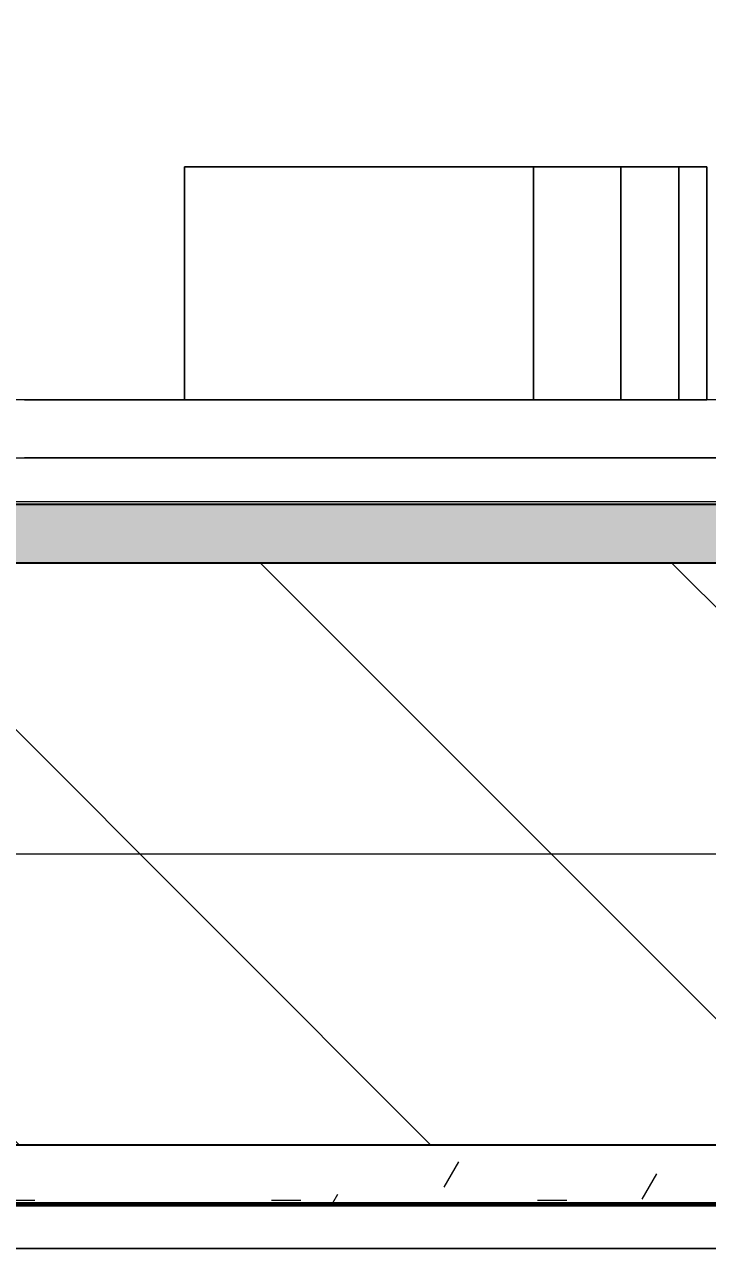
# Model space of a CAD drawing. Header units: millimetres. Extents: x 855 to 103073, y -1987 to 27400.
# Drawn here: x 32069.9 to 32304.7, y 7664.4 to 8084.9 of the extents above; entities that cross this region are included whole.
import ezdxf

# ---------------------------------------------------------------- set-up
doc = ezdxf.new("R2010")
doc.units = ezdxf.units.MM
doc.linetypes.add('Осевая', pattern=[3175, 635, -476.25, 1587.5, -476.25])
for name, color, linetype, lineweight in [('A-ANNO-DIMS', 7, 'Continuous', 9), ('A-ANNO-DIMS-100', 7, 'Continuous', 9), ('I-WALL', 7, 'Continuous', 9), ('Оси-2', 7, 'Осевая', 9)]:
    doc.layers.add(name, color=color, linetype=linetype, lineweight=lineweight)
for name, color, linetype, lineweight, true_color in [('A-WALL-4', 7, 'Continuous', 25, 0x3c3c3c), ('A-WALL-FNSH-2', 7, 'Continuous', 13, 0x3c3c3c), ('I-FURN-13', 7, 'Continuous', 9, 0xf0f0f0)]:
    doc.layers.add(name, color=color, linetype=linetype, lineweight=lineweight, true_color=true_color)
doc.styles.add('ISOCPEUR_3', font='isocpeur.ttf', dxfattribs={"width": 0.9, "height": 250})
doc.dimstyles.new('ISO-2_5_0_9К_БОЛЬШОЙ_3', dxfattribs={"dimscale": 304.8, "dimtxt": 248.995294, "dimasz": 0.492126, "dimexe": 0.393701, "dimexo": 0.984252, "dimgap": 0, "dimtad": 1, "dimdec": 0, "dimrnd": 10, "dimzin": 0, "dimdsep": 46, "dimtxsty": 'ISOCPEUR_3', "dimblk1": 'OBLIQUE', "dimblk2": 'OBLIQUE', "dimsah": 1, "dimcen": 0.09, "dimdle": 0.393701, "dimazin": 0, "dimtfac": 1, "dimtdec": 4, "dimtix": 1, "dimtmove": 0, "dimatfit": 3, "dimfxl": 1, "dimtvp": 1, "dimtolj": 1, "dimtzin": 0, "dimarcsym": 2})
pattern_1 = [(0, (22797.38, 0), (121.92, 30.48), [10.058, -81.382, 10.058, -81.382, -487.68]), (0, (22797.38, 0), (121.92, 30.48), [-182.88, 10.058, -172.822, 10.058, -81.382, -213.36]), (0, (22797.38, 0), (121.92, 30.48), [-457.2, 10.058, -50.902, 10.058, -142.342]), (120, (22843.1, 15.24), (-87.356454, 90.34582), [10.058, -81.382, 10.058, -81.382, -487.68]), (120, (22843.1, 15.24), (-87.356454, 90.34582), [-182.88, 10.058, -172.822, 10.058, -81.382, -213.36]), (120, (22843.1, 15.24), (-87.356454, 90.34582), [-457.2, 10.058, -50.902, 10.058, -142.342]), (240, (22858.34, 76.2), (-34.563546, -120.82582), [10.058, -81.382, 10.058, -81.382, -487.68]), (240, (22858.34, 76.2), (-34.563546, -120.82582), [-182.88, 10.058, -172.822, 10.058, -81.382, -213.36]), (240, (22858.34, 76.2), (-34.563546, -120.82582), [-457.2, 10.058, -50.902, 10.058, -142.342])]

# ---------------------------------------------------------------- blocks, each defined once
blk = doc.blocks.new('стеллаж для обуви 1000х450х2000 - 1850 x 1850 x 390mm-25418683-План разверток пом_ 1_02_ Этаж 1')
at = {"layer": 'I-FURN-13'}
for p, q in [((1172.05, 184.89), (172.05, 184.89)), ((1172.05, 184.89), (172.05, 184.89)), ((212.05, 184.89), (1132.05, 184.89)), ((1132.05, 184.89), (212.05, 184.89)), ((212.05, 169.89), (1132.05, 169.89)), ((1132.05, 169.89), (212.05, 169.89))]:
    blk.add_line(p, q, dxfattribs=at)
blk = doc.blocks.new('Бизиборд лего - бизиборд 1_21б-32328682-План разверток пом_ 1_02_ Этаж 1')
at = {"layer": 'I-FURN-13'}
for p, q in [((-765, 100), (-915, 100)), ((-915, 100), (-915, 20)), ((-915, 20), (-915, 100)), ((-915, 100), (-765, 100)), ((-765, 100), (-795, 100)), ((-795, 100), (-795, 20)), ((-795, 20), (-795, 100)), ((-795, 100), (-765, 100)), ((-745, 100), (-765, 100)), ((-765, 100), (-745, 100)), ((-765, 20), (-765, 100)), ((-765, 100), (-765, 20)), ((-735.37, 100), (-745, 100)), ((-745, 100), (-735.37, 100)), ((-735.37, 100), (-745, 100)), ((-745, 100), (-745, 20)), ((-745, 20), (-745, 100)), ((-745, 100), (-735.37, 100)), ((-735.37, 100), (-735.37, 20)), ((-735.37, 20), (-735.37, 100)), ((-500, 20), (-1000, 20)), ((-970, 20), (-965, 20)), ((-968.66, 20), (-970, 20)), ((-970, 20), (-950, 20)), ((-967.07, 20), (-970, 20)), ((-970, 20), (-950, 20)), ((-969.66, 20), (-970, 20)), ((-970, 20), (-950, 20)), ((-950, 20), (-970, 20)), ((-970, 20), (-950, 20)), ((-950, 20), (-970, 20)), ((-970, 20), (-962.59, 20)), ((-950, 20), (-970, 20)), ((-970, 20), (-950, 20)), ((-950, 20), (-970, 20)), ((-970, 20), (-950, 20)), ((-950, 20), (-970, 20)), ((-970, 20), (-950, 20)), ((-950, 20), (-970, 20)), ((-970, 20), (-950, 20)), ((-951.34, 20), (-970, 20)), ((-970, 20), (-950, 20)), ((-950, 20), (-970, 20)), ((-970, 20), (-950, 20)), ((-950, 20), (-970, 20)), ((-970, 20), (-962.59, 20)), ((-957.41, 20), (-970, 20)), ((-970, 20), (-950, 20)), ((-950, 20), (-970, 20)), ((-970, 20), (-967.07, 20)), ((-968.66, 20), (-970, 20)), ((-970, 20), (-950, 20)), ((-950, 20), (-970, 20)), ((-970, 20), (-950, 20)), ((-968.66, 20), (-970, 20)), ((-970, 20), (-950.34, 20)), ((-962.59, 20), (-970, 20)), ((-970, 20), (-950, 20)), ((-950, 20), (-970, 20)), ((-970, 20), (-952.93, 20)), ((-968.66, 20), (-970, 20)), ((-970, 20), (-950, 20)), ((-968.66, 20), (-970, 20)), ((-970, 20), (-955, 20)), ((-955, 20), (-970, 20)), ((-970, 20), (-950, 20)), ((-950, 20), (-970, 20)), ((-970, 20), (-950, 20)), ((-950, 20), (-970, 20)), ((-970, 20), (-950, 20)), ((-951.34, 20), (-970, 20)), ((-970, 20), (-950, 20)), ((-950, 20), (-970, 20)), ((-970, 20), (-950, 20)), ((-950, 20), (-970, 20)), ((-967.07, 20), (-969.66, 20)), ((-968.66, 20), (-965, 20)), ((-967.07, 20), (-968.66, 20)), ((-952.93, 20), (-968.66, 20)), ((-967.07, 20), (-968.66, 20)), ((-967.07, 20), (-968.66, 20)), ((-950, 20), (-968.66, 20)), ((-950, 20), (-967.07, 20)), ((-965, 20), (-967.07, 20)), ((-962.59, 20), (-967.07, 20)), ((-967.07, 20), (-950, 20)), ((-965, 20), (-967.07, 20)), ((-957.41, 20), (-967.07, 20)), ((-965, 20), (-950, 20)), ((-962.59, 20), (-965, 20)), ((-950, 20), (-965, 20)), ((-964.74, 20), (-951.34, 20)), ((-950, 20), (-962.59, 20)), ((-950, 20), (-962.59, 20)), ((-962.59, 20), (-950, 20)), ((-962.59, 20), (-950, 20)), ((-950.34, 20), (-962.59, 20)), ((-950, 20), (-957.41, 20)), ((-950.34, 20), (-957.41, 20)), ((-955, 20), (-950, 20)), ((-950, 20), (-955, 20)), ((-950, 20), (-952.93, 20)), ((-952.93, 20), (-950, 20)), ((-950, 20), (-951.34, 20)), ((-950, 20), (-951.34, 20)), ((-950.34, 20), (-950, 20)), ((-950, 20), (-950.34, 20)), ((-950, 20), (-950.34, 20)), ((-950, 20), (-915, 20)), ((-915, 20), (-910, 20)), ((-910, 20), (-915, 20)), ((-914.44, 20), (-910, 20)), ((-910, 20), (-908.66, 20)), ((-909.66, 20), (-910, 20)), ((-910, 20), (-907.07, 20)), ((-908.66, 20), (-910, 20)), ((-910, 20), (-907.07, 20)), ((-909.66, 20), (-910, 20)), ((-910, 20), (-890, 20)), ((-905, 20), (-910, 20)), ((-910, 20), (-890, 20)), ((-890, 20), (-910, 20)), ((-910, 20), (-890, 20)), ((-890, 20), (-910, 20)), ((-910, 20), (-890, 20)), ((-895, 20), (-910, 20)), ((-910, 20), (-890, 20)), ((-890, 20), (-910, 20)), ((-910, 20), (-890, 20)), ((-890, 20), (-910, 20)), ((-910, 20), (-890, 20)), ((-890, 20), (-910, 20)), ((-910, 20), (-890, 20)), ((-891.34, 20), (-910, 20)), ((-910, 20), (-890, 20)), ((-890, 20), (-910, 20)), ((-910, 20), (-890, 20)), ((-890, 20), (-910, 20)), ((-910, 20), (-890, 20)), ((-890, 20), (-910, 20)), ((-910, 20), (-890, 20)), ((-890, 20), (-910, 20)), ((-910, 20), (-890, 20)), ((-895, 20), (-910, 20)), ((-910, 20), (-890, 20)), ((-890, 20), (-910, 20)), ((-910, 20), (-890, 20)), ((-892.93, 20), (-910, 20)), ((-910, 20), (-890, 20)), ((-890, 20), (-910, 20)), ((-910, 20), (-890, 20)), ((-890, 20), (-910, 20)), ((-910, 20), (-909.66, 20)), ((-890, 20), (-910, 20)), ((-910, 20), (-902.59, 20)), ((-897.41, 20), (-910, 20)), ((-910, 20), (-890, 20)), ((-890, 20), (-910, 20)), ((-910, 20), (-890, 20)), ((-890, 20), (-910, 20)), ((-910, 20), (-909.66, 20)), ((-909.66, 20), (-910, 20)), ((-910, 20), (-900, 20)), ((-890, 20), (-910, 20)), ((-910, 20), (-890, 20)), ((-890, 20), (-910, 20)), ((-905, 20), (-909.66, 20)), ((-908.66, 20), (-909.66, 20)), ((-909.66, 20), (-908.66, 20)), ((-909.66, 20), (-895, 20)), ((-890, 20), (-909.66, 20)), ((-908.66, 20), (-905, 20)), ((-908.66, 20), (-907.07, 20)), ((-905, 20), (-908.66, 20)), ((-907.07, 20), (-908.66, 20)), ((-908.66, 20), (-907.07, 20)), ((-908.66, 20), (-905, 20)), ((-905, 20), (-908.66, 20)), ((-907.07, 20), (-890, 20)), ((-907.07, 20), (-890, 20)), ((-907.07, 20), (-905, 20)), ((-905, 20), (-907.07, 20)), ((-907.07, 20), (-890, 20)), ((-890.34, 20), (-905, 20)), ((-890.34, 20), (-905, 20)), ((-905, 20), (-900, 20)), ((-902.59, 20), (-905, 20)), ((-900, 20), (-905, 20)), ((-904.38, 20), (-900, 20)), ((-904.38, 20), (-900, 20)), ((-900, 20), (-904.38, 20)), ((-897.41, 20), (-902.59, 20)), ((-902.59, 20), (-890, 20)), ((-900, 20), (-890, 20)), ((-890, 20), (-900, 20)), ((-900, 20), (-890, 20)), ((-899.35, 20), (-895, 20)), ((-899.35, 20), (-895, 20)), ((-895, 20), (-899.35, 20)), ((-895, 20), (-897.41, 20)), ((-890, 20), (-897.41, 20)), ((-892.93, 20), (-895, 20)), ((-890, 20), (-895, 20)), ((-890, 20), (-895, 20)), ((-895, 20), (-890, 20)), ((-894.32, 20), (-891.34, 20)), ((-894.32, 20), (-891.34, 20)), ((-891.34, 20), (-894.32, 20)), ((-891.34, 20), (-892.93, 20)), ((-890, 20), (-892.93, 20)), ((-890, 20), (-891.34, 20)), ((-890, 20), (-891.34, 20)), ((-890, 20), (-890.34, 20)), ((-890, 20), (-890.34, 20)), ((-890, 20), (-850, 20)), ((-890, 20), (-850, 20)), ((-850, 20), (-890, 20)), ((-850, 20), (-845, 20)), ((-830.34, 20), (-850, 20)), ((-850, 20), (-830, 20)), ((-830, 20), (-850, 20)), ((-850, 20), (-849.66, 20)), ((-847.07, 20), (-850, 20)), ((-850, 20), (-849.66, 20)), ((-849.66, 20), (-850, 20)), ((-850, 20), (-830, 20)), ((-830, 20), (-850, 20)), ((-850, 20), (-835, 20)), ((-830, 20), (-850, 20)), ((-850, 20), (-830, 20)), ((-830, 20), (-850, 20)), ((-850, 20), (-830, 20)), ((-830, 20), (-850, 20)), ((-850, 20), (-830, 20)), ((-830, 20), (-850, 20)), ((-850, 20), (-837.41, 20)), ((-847.07, 20), (-850, 20)), ((-850, 20), (-830, 20)), ((-830, 20), (-850, 20)), ((-850, 20), (-830, 20)), ((-830, 20), (-850, 20)), ((-850, 20), (-830, 20)), ((-830, 20), (-850, 20)), ((-850, 20), (-830, 20)), ((-830, 20), (-850, 20)), ((-850, 20), (-837.41, 20)), ((-830, 20), (-850, 20)), ((-850, 20), (-830, 20)), ((-830, 20), (-850, 20)), ((-850, 20), (-830, 20)), ((-830, 20), (-850, 20)), ((-850, 20), (-830, 20)), ((-830.34, 20), (-850, 20)), ((-850, 20), (-830, 20)), ((-830, 20), (-850, 20)), ((-850, 20), (-830, 20)), ((-830, 20), (-850, 20)), ((-850, 20), (-840, 20)), ((-832.93, 20), (-850, 20)), ((-850, 20), (-830, 20)), ((-849.66, 20), (-850, 20)), ((-850, 20), (-830, 20)), ((-830, 20), (-850, 20)), ((-850, 20), (-831.34, 20)), ((-830, 20), (-850, 20)), ((-850, 20), (-830, 20)), ((-849.66, 20), (-850, 20)), ((-850, 20), (-830, 20)), ((-837.41, 20), (-850, 20)), ((-850, 20), (-830, 20)), ((-845, 20), (-850, 20)), ((-849.66, 20), (-848.66, 20)), ((-849.66, 20), (-845, 20)), ((-848.66, 20), (-849.66, 20)), ((-845, 20), (-849.66, 20)), ((-835, 20), (-849.66, 20)), ((-848.66, 20), (-845, 20)), ((-848.66, 20), (-847.07, 20)), ((-847.07, 20), (-848.66, 20)), ((-848.66, 20), (-845, 20)), ((-845, 20), (-848.66, 20)), ((-847.07, 20), (-845, 20)), ((-845, 20), (-847.07, 20)), ((-845, 20), (-847.07, 20)), ((-830, 20), (-847.07, 20)), ((-845, 20), (-835, 20)), ((-845, 20), (-840, 20)), ((-840, 20), (-845, 20)), ((-845, 20), (-842.59, 20)), ((-840, 20), (-845, 20)), ((-840, 20), (-845, 20)), ((-830, 20), (-845, 20)), ((-844.03, 20), (-831.34, 20)), ((-844.03, 20), (-831.34, 20)), ((-831.34, 20), (-844.03, 20)), ((-842.59, 20), (-830, 20)), ((-840, 20), (-837.41, 20)), ((-837.41, 20), (-840, 20)), ((-837.41, 20), (-840, 20)), ((-840, 20), (-837.41, 20)), ((-837.41, 20), (-840, 20)), ((-837.41, 20), (-832.93, 20)), ((-835, 20), (-837.41, 20)), ((-830, 20), (-837.41, 20)), ((-837.41, 20), (-830, 20)), ((-837.41, 20), (-835, 20)), ((-837.41, 20), (-835, 20)), ((-831.34, 20), (-837.41, 20)), ((-835, 20), (-837.41, 20)), ((-835, 20), (-830, 20)), ((-830, 20), (-835, 20)), ((-835, 20), (-832.93, 20)), ((-835, 20), (-832.93, 20)), ((-835, 20), (-832.93, 20)), ((-830, 20), (-835, 20)), ((-832.93, 20), (-835, 20)), ((-832.93, 20), (-830, 20)), ((-832.93, 20), (-830, 20)), ((-832.93, 20), (-831.34, 20)), ((-832.93, 20), (-831.34, 20)), ((-831.34, 20), (-832.93, 20)), ((-831.34, 20), (-832.93, 20)), ((-831.34, 20), (-830.34, 20)), ((-831.34, 20), (-830, 20)), ((-830.34, 20), (-831.34, 20)), ((-830, 20), (-831.34, 20)), ((-831.34, 20), (-830.34, 20)), ((-830.34, 20), (-831.34, 20)), ((-830, 20), (-830.34, 20)), ((-830.34, 20), (-830, 20)), ((-830, 20), (-830.34, 20)), ((-830, 20), (-830.34, 20)), ((-830.34, 20), (-830, 20)), ((-830, 20), (-830.34, 20)), ((-830, 20), (-795, 20)), ((-830, 20), (-790, 20)), ((-790, 20), (-830, 20)), ((-795, 20), (-790, 20)), ((-795, 20), (-790, 20)), ((-790, 20), (-795, 20)), ((-790, 20), (-782.59, 20)), ((-785, 20), (-790, 20)), ((-790, 20), (-770, 20)), ((-785, 20), (-790, 20)), ((-790, 20), (-770, 20)), ((-770, 20), (-790, 20)), ((-790, 20), (-785, 20)), ((-780, 20), (-790, 20)), ((-790, 20), (-770, 20)), ((-777.41, 20), (-790, 20)), ((-790, 20), (-770, 20)), ((-770, 20), (-790, 20)), ((-790, 20), (-770, 20)), ((-771.34, 20), (-790, 20)), ((-790, 20), (-770, 20)), ((-775, 20), (-790, 20)), ((-790, 20), (-770, 20)), ((-770, 20), (-790, 20)), ((-790, 20), (-770.34, 20)), ((-777.41, 20), (-790, 20)), ((-790, 20), (-770, 20)), ((-772.93, 20), (-790, 20)), ((-790, 20), (-770, 20)), ((-770, 20), (-790, 20)), ((-790, 20), (-770, 20)), ((-770, 20), (-790, 20)), ((-790, 20), (-770, 20)), ((-770, 20), (-790, 20)), ((-790, 20), (-770, 20)), ((-770, 20), (-790, 20)), ((-790, 20), (-770, 20)), ((-770, 20), (-790, 20)), ((-790, 20), (-770, 20)), ((-770, 20), (-790, 20)), ((-790, 20), (-770, 20)), ((-770, 20), (-790, 20)), ((-790, 20), (-770, 20)), ((-770, 20), (-790, 20)), ((-790, 20), (-770, 20)), ((-770, 20), (-790, 20)), ((-790, 20), (-780, 20)), ((-770, 20), (-790, 20)), ((-790, 20), (-770, 20)), ((-787.07, 20), (-790, 20)), ((-790, 20), (-770, 20)), ((-770, 20), (-790, 20)), ((-790, 20), (-770, 20)), ((-770, 20), (-790, 20)), ((-790, 20), (-770, 20)), ((-770, 20), (-790, 20)), ((-790, 20), (-770, 20)), ((-770, 20), (-790, 20)), ((-790, 20), (-771.34, 20)), ((-770, 20), (-790, 20)), ((-788.66, 20), (-783.67, 20)), ((-788.66, 20), (-783.67, 20)), ((-783.67, 20), (-788.66, 20)), ((-788.66, 20), (-783.67, 20)), ((-783.67, 20), (-788.66, 20)), ((-770, 20), (-787.07, 20)), ((-770, 20), (-785, 20)), ((-770, 20), (-785, 20)), ((-785, 20), (-770, 20)), ((-782.59, 20), (-773.61, 20)), ((-782.59, 20), (-770, 20)), ((-782.59, 20), (-773.61, 20)), ((-773.61, 20), (-782.59, 20)), ((-782.59, 20), (-773.61, 20)), ((-773.61, 20), (-782.59, 20)), ((-770, 20), (-780, 20)), ((-780, 20), (-777.41, 20)), ((-772.93, 20), (-777.41, 20)), ((-770, 20), (-777.41, 20)), ((-777.41, 20), (-775, 20)), ((-770, 20), (-775, 20)), ((-775, 20), (-770, 20)), ((-772.93, 20), (-771.34, 20)), ((-770, 20), (-772.93, 20)), ((-771.34, 20), (-772.93, 20)), ((-772.93, 20), (-771.34, 20)), ((-771.34, 20), (-772.93, 20)), ((-772.93, 20), (-771.34, 20)), ((-771.34, 20), (-772.93, 20)), ((-770.34, 20), (-771.34, 20)), ((-770, 20), (-771.34, 20)), ((-771.34, 20), (-770, 20)), ((-770, 20), (-770.34, 20)), ((-770.34, 20), (-770, 20)), ((-770, 20), (-765, 20)), ((-770, 20), (-765, 20)), ((-765, 20), (-770, 20)), ((-770, 20), (-765, 20)), ((-765, 20), (-770, 20)), ((-765, 20), (-745, 20)), ((-765, 20), (-745, 20)), ((-745, 20), (-765, 20)), ((-745, 20), (-735.37, 20)), ((-745, 20), (-735.37, 20)), ((-735.37, 20), (-745, 20)), ((-745, 20), (-735.37, 20)), ((-735.37, 20), (-745, 20)), ((-1000, 0), (-500, 0)), ((-950, 0), (-970, 0)), ((-970, 0), (-968.66, 0)), ((-962.59, 0), (-970, 0)), ((-970, 0), (-965, 0)), ((-968.66, 0), (-970, 0)), ((-970, 0), (-950, 0)), ((-950, 0), (-970, 0)), ((-970, 0), (-950, 0)), ((-950, 0), (-970, 0)), ((-970, 0), (-950, 0)), ((-967.07, 0), (-970, 0)), ((-970, 0), (-967.07, 0)), ((-950, 0), (-970, 0)), ((-970, 0), (-950, 0)), ((-950, 0), (-970, 0)), ((-970, 0), (-950, 0)), ((-957.41, 0), (-970, 0)), ((-970, 0), (-950, 0)), ((-950, 0), (-970, 0)), ((-970, 0), (-950, 0)), ((-950, 0), (-970, 0)), ((-970, 0), (-950, 0)), ((-950, 0), (-970, 0)), ((-970, 0), (-950, 0)), ((-950, 0), (-970, 0)), ((-970, 0), (-950, 0)), ((-950, 0), (-970, 0)), ((-970, 0), (-950, 0)), ((-950, 0), (-970, 0)), ((-970, 0), (-950, 0)), ((-950, 0), (-970, 0)), ((-970, 0), (-950, 0)), ((-950, 0), (-970, 0)), ((-970, 0), (-950, 0)), ((-950, 0), (-970, 0)), ((-970, 0), (-950, 0)), ((-950, 0), (-970, 0)), ((-970, 0), (-950, 0)), ((-950, 0), (-970, 0)), ((-970, 0), (-962.59, 0)), ((-950, 0), (-970, 0)), ((-970, 0), (-965, 0)), ((-950, 0), (-970, 0)), ((-970, 0), (-950, 0)), ((-952.93, 0), (-970, 0)), ((-970, 0), (-950, 0)), ((-950, 0), (-970, 0)), ((-970, 0), (-950, 0)), ((-955, 0), (-970, 0)), ((-970, 0), (-960, 0)), ((-950, 0), (-970, 0)), ((-970, 0), (-950, 0)), ((-950, 0), (-970, 0)), ((-970, 0), (-967.07, 0)), ((-965, 0), (-968.66, 0)), ((-968.66, 0), (-965, 0)), ((-965, 0), (-968.66, 0)), ((-968.66, 0), (-950, 0)), ((-950, 0), (-968.66, 0)), ((-950, 0), (-967.07, 0)), ((-967.07, 0), (-951.34, 0)), ((-967.07, 0), (-950, 0)), ((-965, 0), (-952.93, 0)), ((-965, 0), (-962.59, 0)), ((-951.34, 0), (-964.74, 0)), ((-964.74, 0), (-951.34, 0)), ((-951.34, 0), (-964.74, 0)), ((-950, 0), (-962.59, 0)), ((-962.59, 0), (-950, 0)), ((-962.59, 0), (-951.34, 0)), ((-960, 0), (-950, 0)), ((-950, 0), (-957.41, 0)), ((-950, 0), (-955, 0)), ((-952.93, 0), (-950, 0)), ((-950, 0), (-952.93, 0)), ((-951.34, 0), (-950, 0)), ((-951.34, 0), (-950.34, 0)), ((-950.34, 0), (-950, 0)), ((-910, 0), (-950, 0)), ((-950, 0), (-910, 0)), ((-910, 0), (-950, 0)), ((-909.66, 0), (-910, 0)), ((-910, 0), (-908.66, 0)), ((-890, 0), (-910, 0)), ((-910, 0), (-890, 0)), ((-895, 0), (-910, 0)), ((-910, 0), (-908.66, 0)), ((-890, 0), (-910, 0)), ((-910, 0), (-890, 0)), ((-890, 0), (-910, 0)), ((-910, 0), (-890, 0)), ((-900, 0), (-910, 0)), ((-910, 0), (-890, 0)), ((-890, 0), (-910, 0)), ((-910, 0), (-890, 0)), ((-890, 0), (-910, 0)), ((-910, 0), (-890, 0)), ((-890, 0), (-910, 0)), ((-910, 0), (-890, 0)), ((-890, 0), (-910, 0)), ((-910, 0), (-890, 0)), ((-890, 0), (-910, 0)), ((-910, 0), (-890, 0)), ((-890, 0), (-910, 0)), ((-910, 0), (-890, 0)), ((-890, 0), (-910, 0)), ((-910, 0), (-890, 0)), ((-890, 0), (-910, 0)), ((-910, 0), (-890, 0)), ((-890, 0), (-910, 0)), ((-910, 0), (-907.07, 0)), ((-890, 0), (-910, 0)), ((-910, 0), (-890, 0)), ((-890, 0), (-910, 0)), ((-910, 0), (-890, 0)), ((-890, 0), (-910, 0)), ((-910, 0), (-890, 0)), ((-890, 0), (-910, 0)), ((-910, 0), (-890, 0)), ((-907.07, 0), (-910, 0)), ((-910, 0), (-895, 0)), ((-902.59, 0), (-910, 0)), ((-910, 0), (-905, 0)), ((-890, 0), (-910, 0)), ((-910, 0), (-890, 0)), ((-890, 0), (-910, 0)), ((-910, 0), (-890, 0)), ((-890, 0), (-910, 0)), ((-910, 0), (-890, 0)), ((-890, 0), (-910, 0)), ((-910, 0), (-907.07, 0)), ((-890, 0), (-910, 0)), ((-910, 0), (-890, 0)), ((-890, 0), (-910, 0)), ((-910, 0), (-902.59, 0)), ((-907.07, 0), (-909.66, 0)), ((-905, 0), (-908.66, 0)), ((-908.66, 0), (-905, 0)), ((-905, 0), (-908.66, 0)), ((-908.66, 0), (-902.59, 0)), ((-908.66, 0), (-890, 0)), ((-902.59, 0), (-907.07, 0)), ((-907.07, 0), (-902.59, 0)), ((-897.41, 0), (-907.07, 0)), ((-907.07, 0), (-900, 0)), ((-905, 0), (-900, 0)), ((-900, 0), (-904.38, 0)), ((-904.38, 0), (-900, 0)), ((-900, 0), (-904.38, 0)), ((-897.41, 0), (-902.59, 0)), ((-902.59, 0), (-890, 0)), ((-902.59, 0), (-892.93, 0)), ((-895, 0), (-902.59, 0)), ((-902.59, 0), (-895, 0)), ((-890.34, 0), (-900, 0)), ((-900, 0), (-895, 0)), ((-900, 0), (-890, 0)), ((-895, 0), (-899.35, 0)), ((-899.35, 0), (-895, 0)), ((-895, 0), (-899.35, 0)), ((-892.93, 0), (-897.41, 0)), ((-891.34, 0), (-897.41, 0)), ((-890, 0), (-895, 0)), ((-895, 0), (-890, 0)), ((-890, 0), (-895, 0)), ((-895, 0), (-892.93, 0)), ((-895, 0), (-890, 0)), ((-891.34, 0), (-894.32, 0)), ((-894.32, 0), (-891.34, 0)), ((-891.34, 0), (-894.32, 0)), ((-891.34, 0), (-892.93, 0)), ((-892.93, 0), (-890, 0)), ((-892.93, 0), (-891.34, 0)), ((-890, 0), (-891.34, 0)), ((-890, 0), (-891.34, 0)), ((-891.34, 0), (-890, 0)), ((-890, 0), (-890.34, 0)), ((-850, 0), (-890, 0)), ((-890, 0), (-850, 0)), ((-850, 0), (-890, 0)), ((-840, 0), (-850, 0)), ((-850, 0), (-849.66, 0)), ((-830, 0), (-850, 0)), ((-850, 0), (-830, 0)), ((-830, 0), (-850, 0)), ((-850, 0), (-830, 0)), ((-830, 0), (-850, 0)), ((-850, 0), (-830, 0)), ((-830, 0), (-850, 0)), ((-850, 0), (-830, 0)), ((-830, 0), (-850, 0)), ((-850, 0), (-830, 0)), ((-830, 0), (-850, 0)), ((-850, 0), (-830, 0)), ((-849.66, 0), (-850, 0)), ((-850, 0), (-848.66, 0)), ((-831.34, 0), (-850, 0)), ((-850, 0), (-831.34, 0)), ((-830, 0), (-850, 0)), ((-850, 0), (-830, 0)), ((-830, 0), (-850, 0)), ((-850, 0), (-830, 0)), ((-830, 0), (-850, 0)), ((-850, 0), (-830.34, 0)), ((-830, 0), (-850, 0)), ((-850, 0), (-830, 0)), ((-830, 0), (-850, 0)), ((-850, 0), (-830, 0)), ((-830.34, 0), (-850, 0)), ((-850, 0), (-830, 0)), ((-830, 0), (-850, 0)), ((-850, 0), (-830, 0)), ((-830, 0), (-850, 0)), ((-850, 0), (-830, 0)), ((-830, 0), (-850, 0)), ((-850, 0), (-830, 0)), ((-830, 0), (-850, 0)), ((-850, 0), (-830, 0)), ((-845, 0), (-850, 0)), ((-850, 0), (-845, 0)), ((-849.66, 0), (-850, 0)), ((-850, 0), (-848.66, 0)), ((-830, 0), (-850, 0)), ((-850, 0), (-830, 0)), ((-830, 0), (-850, 0)), ((-850, 0), (-830, 0)), ((-830, 0), (-850, 0)), ((-850, 0), (-830, 0)), ((-830, 0), (-850, 0)), ((-850, 0), (-830, 0)), ((-830, 0), (-850, 0)), ((-850, 0), (-830, 0)), ((-830, 0), (-850, 0)), ((-850, 0), (-830, 0)), ((-849.66, 0), (-830, 0)), ((-848.66, 0), (-849.66, 0)), ((-848.66, 0), (-849.66, 0)), ((-845, 0), (-848.66, 0)), ((-848.66, 0), (-845, 0)), ((-845, 0), (-848.66, 0)), ((-847.07, 0), (-848.66, 0)), ((-848.66, 0), (-847.07, 0)), ((-845, 0), (-848.66, 0)), ((-848.66, 0), (-842.59, 0)), ((-830, 0), (-847.07, 0)), ((-847.07, 0), (-845, 0)), ((-845, 0), (-842.59, 0)), ((-835, 0), (-845, 0)), ((-845, 0), (-835, 0)), ((-842.59, 0), (-845, 0)), ((-831.34, 0), (-844.03, 0)), ((-844.03, 0), (-831.34, 0)), ((-831.34, 0), (-844.03, 0)), ((-842.59, 0), (-840, 0)), ((-831.34, 0), (-842.59, 0)), ((-842.59, 0), (-830, 0)), ((-832.93, 0), (-840, 0)), ((-840, 0), (-837.41, 0)), ((-837.41, 0), (-835, 0)), ((-835, 0), (-832.93, 0)), ((-830, 0), (-835, 0)), ((-835, 0), (-830, 0)), ((-830, 0), (-832.93, 0)), ((-832.93, 0), (-830, 0)), ((-830, 0), (-831.34, 0)), ((-831.34, 0), (-830, 0)), ((-830, 0), (-831.34, 0)), ((-830.34, 0), (-830, 0)), ((-830, 0), (-830.34, 0)), ((-790, 0), (-830, 0)), ((-830, 0), (-790, 0)), ((-790, 0), (-830, 0)), ((-788.66, 0), (-790, 0)), ((-790, 0), (-785, 0)), ((-770, 0), (-790, 0)), ((-790, 0), (-770, 0)), ((-770, 0), (-790, 0)), ((-790, 0), (-789.66, 0)), ((-789.66, 0), (-790, 0)), ((-790, 0), (-770, 0)), ((-782.59, 0), (-790, 0)), ((-790, 0), (-772.93, 0)), ((-770, 0), (-790, 0)), ((-790, 0), (-770, 0)), ((-770, 0), (-790, 0)), ((-790, 0), (-770, 0)), ((-770, 0), (-790, 0)), ((-790, 0), (-770, 0)), ((-770, 0), (-790, 0)), ((-790, 0), (-785, 0)), ((-770, 0), (-790, 0)), ((-790, 0), (-770, 0)), ((-770, 0), (-790, 0)), ((-790, 0), (-770, 0)), ((-770, 0), (-790, 0)), ((-790, 0), (-770, 0)), ((-772.93, 0), (-790, 0)), ((-790, 0), (-787.07, 0)), ((-770, 0), (-790, 0)), ((-790, 0), (-770, 0)), ((-770, 0), (-790, 0)), ((-790, 0), (-770, 0)), ((-770, 0), (-790, 0)), ((-790, 0), (-770, 0)), ((-770, 0), (-790, 0)), ((-790, 0), (-770, 0)), ((-770, 0), (-790, 0)), ((-790, 0), (-770, 0)), ((-775, 0), (-790, 0)), ((-790, 0), (-770, 0)), ((-787.07, 0), (-790, 0)), ((-790, 0), (-780, 0)), ((-770, 0), (-790, 0)), ((-790, 0), (-777.41, 0)), ((-770, 0), (-790, 0)), ((-790, 0), (-770, 0)), ((-788.66, 0), (-790, 0)), ((-790, 0), (-770, 0)), ((-770, 0), (-790, 0)), ((-790, 0), (-770, 0)), ((-770, 0), (-790, 0)), ((-790, 0), (-777.41, 0)), ((-770, 0), (-790, 0)), ((-790, 0), (-770, 0)), ((-780, 0), (-790, 0)), ((-790, 0), (-782.59, 0)), ((-789.66, 0), (-777.41, 0)), ((-777.41, 0), (-789.66, 0)), ((-783.67, 0), (-788.66, 0)), ((-788.66, 0), (-783.67, 0)), ((-783.67, 0), (-788.66, 0)), ((-782.59, 0), (-788.66, 0)), ((-770, 0), (-788.66, 0)), ((-787.07, 0), (-775, 0)), ((-777.41, 0), (-787.07, 0)), ((-785, 0), (-775, 0)), ((-785, 0), (-777.41, 0)), ((-773.61, 0), (-782.59, 0)), ((-782.59, 0), (-773.61, 0)), ((-773.61, 0), (-782.59, 0)), ((-770, 0), (-782.59, 0)), ((-770.34, 0), (-782.59, 0)), ((-782.59, 0), (-777.41, 0)), ((-780, 0), (-770, 0)), ((-777.41, 0), (-780, 0)), ((-777.41, 0), (-771.34, 0)), ((-770, 0), (-777.41, 0)), ((-777.41, 0), (-770, 0)), ((-775, 0), (-777.41, 0)), ((-777.41, 0), (-775, 0)), ((-777.41, 0), (-770, 0)), ((-770, 0), (-777.41, 0)), ((-777.41, 0), (-770, 0)), ((-775, 0), (-770, 0)), ((-775, 0), (-770, 0)), ((-770, 0), (-775, 0)), ((-771.34, 0), (-775, 0)), ((-775, 0), (-770, 0)), ((-771.34, 0), (-772.93, 0)), ((-772.93, 0), (-771.34, 0)), ((-771.34, 0), (-772.93, 0)), ((-772.93, 0), (-770, 0)), ((-770, 0), (-772.93, 0)), ((-771.34, 0), (-770, 0)), ((-770, 0), (-771.34, 0)), ((-770, 0), (-770.34, 0)), ((-730, 0), (-770, 0)), ((-770, 0), (-730, 0)), ((-730, 0), (-770, 0))]:
    blk.add_line(p, q, dxfattribs=at)
blk = doc.blocks.new('DIMBLOCK41-План разверток пом_ 1_02_ Этаж 1')
at = {"layer": 'A-ANNO-DIMS-100', "lineweight": 20}
for p, q in [((21987.9, 10500), (21912.9, 10575)), ((21987.9, 10500), (22062.9, 10425)), ((21987.9, 7800), (21912.9, 7875)), ((21987.9, 7800), (22062.9, 7725))]:
    blk.add_line(p, q, dxfattribs=at)
at = {"layer": 'A-ANNO-DIMS-100'}
for p, q in [((32358.01, 10500), (21867.9, 10500)), ((21987.9, 10500), (21987.9, 7680)), ((21987.9, 10500), (32358.01, 10500)), ((21793.96, 7800), (22107.9, 7800)), ((21987.9, 7800), (21793.96, 7800))]:
    blk.add_line(p, q, dxfattribs=at)
at = {"layer": 'A-ANNO-DIMS-100', "color": 0, "insert": (21661.28, 8833.97), "char_height": 250, "width": 758.478, "attachment_point": 1, "rotation": 90, "line_spacing_factor": 1.149209, "style": 'ISOCPEUR_3'}
blk.add_mtext('2700', dxfattribs=at)
blk = doc.blocks.new('_Oblique')
at = {"color": 0, "linetype": 'ByBlock', "lineweight": -2}
blk.add_line((-0.5, -0.5), (0.5, 0.5), dxfattribs=at)

msp = doc.modelspace()

# ---------------------------------------------------------------- hatches: boundary and pattern name
at = {"layer": 'I-WALL'}
h = msp.add_hatch(dxfattribs=at)
h.set_pattern_fill('FP_44', color=256, style=0, pattern_type=2)
h.set_pattern_definition(pattern_1)
h.paths.add_polyline_path([(35334.31, 7900), (35557.38, 7900), (35557.38, 7920), (30457.38, 7920), (30457.38, 7900), (34690.53, 7900)])
h = msp.add_hatch(dxfattribs=at)
h.set_pattern_fill('FP_24', color=256, style=0, pattern_type=2)
h.set_pattern_definition([(135, (22797.38, 0), (-70.7107, -70.7107), [])])
h.paths.add_polyline_path([(32115.38, 7700), (35057.38, 7700), (35057.38, 7900), (31057.38, 7900), (31057.38, 7700), (31954.43, 7700)])
h = msp.add_hatch(dxfattribs=at)
h.set_pattern_fill('FP_44', color=256, style=0, pattern_type=2)
h.set_pattern_definition(pattern_1)
h.paths.add_polyline_path([(34257.38, 7680), (34277.38, 7680), (34277.38, 7700), (31537.38, 7700), (31537.38, 7680), (34256.38, 7680)])

# ---------------------------------------------------------------- linework, layer by layer
at = {"layer": 'A-WALL-4'}
for p, q in [((35557.38, 7920), (30457.38, 7920)), ((30457.38, 7900), (35622.38, 7900)), ((31537.38, 7700), (34277.38, 7700)), ((34257.38, 7680), (31557.38, 7680))]:
    msp.add_line(p, q, dxfattribs=at)
at = {"layer": 'A-WALL-FNSH-2'}
for p, q in [((30457.38, 7921), (35622.38, 7921)), ((31558.38, 7679), (34256.38, 7679))]:
    msp.add_line(p, q, dxfattribs=at)
at = {"layer": 'Оси-2'}
msp.add_line((23664.71, 7800), (40527.38, 7800), dxfattribs=at)

# ---------------------------------------------------------------- block references
at = {"layer": 'I-FURN-13'}
for name, p in [('Бизиборд лего - бизиборд 1_21б-32328682-План разверток пом_ 1_02_ Этаж 1', (33039.88, 7936)), ('стеллаж для обуви 1000х450х2000 - 1850 x 1850 x 390mm-25418683-План разверток пом_ 1_02_ Этаж 1', (31438.62, 7494.48))]:
    msp.add_blockref(name, p, dxfattribs=at)

# ---------------------------------------------------------------- dimensions: what is measured, and where the dimension line sits
at = {"layer": 'A-ANNO-DIMS'}
dim = msp.add_linear_dim(base=(21987.9, 7800), p1=(32658.01, 10500), p2=(22093.96, 7800), angle=90, dimstyle='ISO-2_5_0_9К_БОЛЬШОЙ_3', override={"dimpost": '<>', "dimfxl": 10903.625256}, dxfattribs=at)
dim.commit()
dim.dimension.update_dxf_attribs({"geometry": 'DIMBLOCK41-План разверток пом_ 1_02_ Этаж 1', "text_midpoint": (21862.9, 9150)})

doc.saveas('drawing.dxf')
